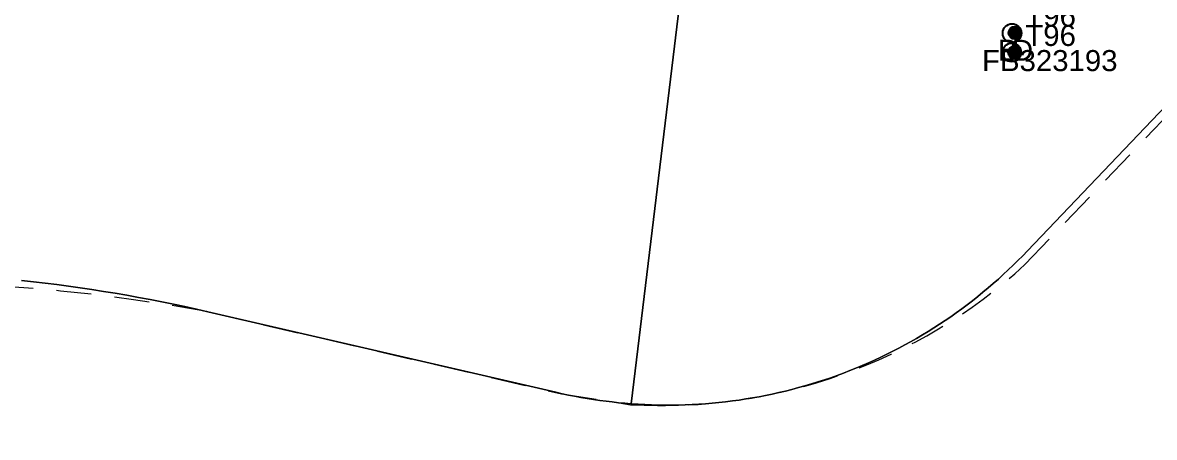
# Model space of a CAD drawing. Header units: metres. Extents: x -1 to 308408, y -2 to 6256973.
# Drawn here: x 307206.6 to 307303.5, y 6254780.6 to 6254816.1 of the extents above; entities that cross this region are included whole.
import ezdxf
from ezdxf.enums import TextEntityAlignment as Align

# ---------------------------------------------------------------- set-up
doc = ezdxf.new("R2010")
doc.units = ezdxf.units.M
doc.linetypes.add('Dash', pattern=[5, 3, -2])
doc.layers.get('0').update_dxf_attribs({"color": 6})
doc.layers.add('_User DUCT CONFIGS', color=7, linetype='Continuous')
doc.layers.add('Cadastre Developer_SP_EXT', color=9, linetype='Continuous', lineweight=5)
doc.layers.add('Cadastre Land Parcels_SP_EXT', color=9, linetype='Continuous', lineweight=5)
doc.styles.get("Standard").update_dxf_attribs({"font": 'arial.ttf'})

# ---------------------------------------------------------------- blocks, each defined once
blk = doc.blocks.new('DUCT_EXT')
blk.add_circle((0, 0.8), 0.8)
at = {"flags": 1}
blk.add_attdef('Z', (0, 0), '', height=0.2, dxfattribs=at)
at = {"flags": 9}
for tag, p in [('DUCT_CODE', (0, 0)), ('XSECT_TYPE', (0, -0.2)), ('STATE', (0, -0.6)), ('FB_REFERENCE', (0, -0.4)), ('NOTES', (0, -0.8))]:
    blk.add_attdef(tag, text='', height=0.2, dxfattribs=at).set_placement(p, align=Align.MIDDLE_LEFT)
blk = doc.blocks.new('CABLE_LARGE_EXT')
h = blk.add_hatch(color=256)
edge = h.paths.add_edge_path()
edge.add_arc((0, 0.55), 0.55, 0, 360)
blk.add_circle((0, 0.55), 0.55)
at = {"flags": 1}
blk.add_attdef('Z', (0, 0), '', height=0.2, dxfattribs=at)
at = {"flags": 9}
for tag, p in [('COND_CODE', (0, 0)), ('XSECT_SIZE', (0, -0.6)), ('STATE', (0, -0.4)), ('FB_REFERENCE', (0, -0.2)), ('NOTES', (0, -0.8))]:
    blk.add_attdef(tag, text='', height=0.2, dxfattribs=at).set_placement(p, align=Align.MIDDLE_LEFT)

msp = doc.modelspace()

# ---------------------------------------------------------------- linework, layer by layer
at = {"layer": 'Cadastre Developer_SP_EXT', "linetype": 'Dash'}
msp.add_lwpolyline([(307449.756, 6255019.672), (307287.815, 6255043.287), (307287.815, 6255043.287, -0.119526), (307224.898, 6254919.037), (307224.898, 6254919.037), (307175.724, 6254854.646), (307175.724, 6254854.646, -0.013621), (307117.149, 6254781.72), (307117.149, 6254781.72), (307124.959, 6254775.574), (307124.959, 6254775.574, -0.173854), (307222.31, 6254791.399), (307222.31, 6254791.399), (307252.681, 6254784.364), (307258.59, 6254783.427), (307258.59, 6254783.427, 0.201722), (307292.364, 6254795.418), (307292.364, 6254795.418), (307456.661, 6254967.51), (307444.252, 6254979.247), (307449.756, 6255019.672)], format="xyb", close=True, dxfattribs=at)
at = {"layer": 'Cadastre Land Parcels_SP_EXT', "linetype": 'Continuous'}
for points in [[(307206.461, 6254794.054), (307207.468, 6254793.946), (307208.474, 6254793.83), (307209.478, 6254793.706), (307210.481, 6254793.575), (307211.483, 6254793.434), (307212.485, 6254793.287), (307213.485, 6254793.132), (307214.484, 6254792.97), (307215.481, 6254792.799), (307216.477, 6254792.62), (307217.472, 6254792.434), (307218.464, 6254792.242), (307219.456, 6254792.039), (307220.446, 6254791.83), (307221.435, 6254791.613), (307222.421, 6254791.389), (307252.216, 6254784.488), (307252.747, 6254784.368), (307253.279, 6254784.256), (307253.813, 6254784.151), (307254.348, 6254784.05), (307254.885, 6254783.959), (307255.423, 6254783.874), (307255.961, 6254783.796), (307256.501, 6254783.724), (307257.041, 6254783.66), (307257.582, 6254783.602), (307258.125, 6254783.552), (307258.667, 6254783.508), (307264.58, 6254832.522)], [(307264.58, 6254832.522), (307258.667, 6254783.508), (307259.244, 6254783.47), (307259.821, 6254783.438), (307260.398, 6254783.415), (307260.976, 6254783.401), (307261.553, 6254783.392), (307262.131, 6254783.393), (307262.709, 6254783.402), (307263.287, 6254783.418), (307263.864, 6254783.442), (307264.44, 6254783.474), (307265.017, 6254783.513), (307265.593, 6254783.561), (307266.169, 6254783.617), (307266.744, 6254783.681), (307267.317, 6254783.751), (307267.889, 6254783.83), (307268.46, 6254783.917), (307269.031, 6254784.011), (307269.6, 6254784.113), (307270.168, 6254784.223), (307270.733, 6254784.342), (307271.298, 6254784.466), (307271.86, 6254784.6), (307272.421, 6254784.74), (307272.98, 6254784.889), (307273.537, 6254785.045), (307274.091, 6254785.208), (307274.643, 6254785.379), (307275.193, 6254785.557), (307275.741, 6254785.743), (307276.285, 6254785.937), (307276.827, 6254786.138), (307277.366, 6254786.345), (307277.903, 6254786.561), (307278.436, 6254786.784), (307278.967, 6254787.013), (307279.493, 6254787.25), (307280.017, 6254787.495), (307280.538, 6254787.746), (307281.055, 6254788.005), (307281.568, 6254788.27), (307282.078, 6254788.543), (307282.584, 6254788.822), (307283.085, 6254789.108), (307283.584, 6254789.401), (307284.078, 6254789.7), (307284.568, 6254790.007), (307285.054, 6254790.32), (307285.535, 6254790.639), (307286.012, 6254790.965), (307286.485, 6254791.298), (307286.952, 6254791.636), (307287.415, 6254791.982), (307287.873, 6254792.332), (307288.327, 6254792.69), (307288.775, 6254793.055), (307289.219, 6254793.425), (307289.657, 6254793.8), (307290.091, 6254794.181), (307290.518, 6254794.569), (307290.941, 6254794.963), (307291.357, 6254795.361), (307291.769, 6254795.767), (307292.175, 6254796.176), (307292.576, 6254796.593), (307313.912, 6254818.966)], [(307313.911, 6254818.966), (307292.576, 6254796.593), (307292.175, 6254796.176), (307291.769, 6254795.767), (307291.357, 6254795.362), (307290.941, 6254794.963), (307290.518, 6254794.569), (307290.091, 6254794.181), (307289.657, 6254793.8), (307289.219, 6254793.425), (307288.775, 6254793.055), (307288.327, 6254792.69), (307287.873, 6254792.332), (307287.415, 6254791.982), (307286.952, 6254791.636), (307286.485, 6254791.298), (307286.012, 6254790.965), (307285.535, 6254790.639), (307285.054, 6254790.32), (307284.568, 6254790.007), (307284.078, 6254789.7), (307283.584, 6254789.401), (307283.085, 6254789.108), (307282.584, 6254788.822), (307282.078, 6254788.543), (307281.568, 6254788.27), (307281.055, 6254788.005), (307280.538, 6254787.746), (307280.017, 6254787.495), (307279.493, 6254787.251), (307278.967, 6254787.013), (307278.436, 6254786.784), (307277.903, 6254786.561), (307277.366, 6254786.345), (307276.827, 6254786.138), (307276.285, 6254785.937), (307275.741, 6254785.743), (307275.193, 6254785.557), (307274.643, 6254785.379), (307274.091, 6254785.208), (307273.537, 6254785.045), (307272.98, 6254784.889), (307272.421, 6254784.74), (307271.86, 6254784.6), (307271.298, 6254784.466), (307270.733, 6254784.342), (307270.168, 6254784.223), (307269.6, 6254784.113), (307269.031, 6254784.011), (307268.46, 6254783.917), (307267.889, 6254783.83), (307267.317, 6254783.751), (307266.744, 6254783.681), (307266.169, 6254783.617), (307265.593, 6254783.561), (307265.017, 6254783.513), (307264.44, 6254783.474), (307263.864, 6254783.442), (307263.287, 6254783.418), (307262.709, 6254783.402), (307262.131, 6254783.393), (307261.553, 6254783.392), (307260.976, 6254783.401), (307260.398, 6254783.415), (307259.821, 6254783.438), (307259.244, 6254783.47), (307258.667, 6254783.508), (307258.125, 6254783.552), (307257.582, 6254783.602), (307257.041, 6254783.66), (307256.501, 6254783.724), (307255.961, 6254783.796), (307255.423, 6254783.874), (307254.885, 6254783.959), (307254.348, 6254784.05), (307253.813, 6254784.151), (307253.279, 6254784.256), (307252.747, 6254784.368), (307252.216, 6254784.488), (307222.421, 6254791.389), (307221.435, 6254791.613), (307220.446, 6254791.83), (307219.456, 6254792.039), (307218.464, 6254792.242), (307217.472, 6254792.434), (307216.477, 6254792.62), (307215.481, 6254792.799), (307214.484, 6254792.97), (307213.485, 6254793.132), (307212.485, 6254793.287), (307211.483, 6254793.434), (307210.481, 6254793.575), (307209.478, 6254793.706), (307208.474, 6254793.83), (307207.468, 6254793.946), (307206.461, 6254794.054)]]:
    msp.add_lwpolyline(points, dxfattribs=at)

# ---------------------------------------------------------------- block references
at = {"layer": '_User DUCT CONFIGS'}
for name, p, rotation in [('DUCT_EXT', (307292.061, 6254815.272), 92.33529531583031), ('CABLE_LARGE_EXT', (307292.061, 6254815.272), 90.24252213091448), ('DUCT_EXT', (307292.045, 6254813.573), 88.92917553929203), ('CABLE_LARGE_EXT', (307292.045, 6254813.573), 89.46454102409746)]:
    msp.add_blockref(name, p, dxfattribs=dict(at, rotation=rotation))

# ---------------------------------------------------------------- texts
for s, p in [('T96', (307292.4, 6254815.804)), ('T96', (307292.4, 6254814.14)), ('B', (307290.055, 6254812.884)), ('D', (307291.254, 6254812.873)), ('FB323193', (307288.695, 6254811.989))]:
    msp.add_text(s, height=1.8, dxfattribs=at).set_placement(p)

doc.saveas('drawing.dxf')
